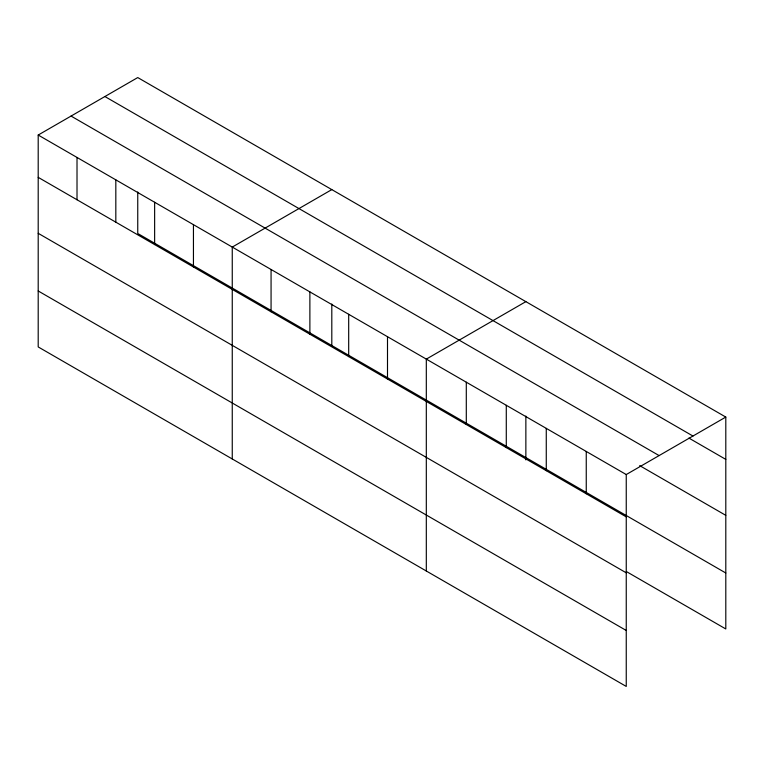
<?xml version="1.0" encoding="UTF-8"?>
<svg xmlns="http://www.w3.org/2000/svg" width="764" height="764" viewBox="0 0 764 764"><rect width="100%" height="100%" fill="white"/><g stroke="black" fill="none" stroke-linecap="round" stroke-linejoin="round"><path stroke-width="1.15" d="M38.2 135.037L626.251 474.549L626.251 686.435L38.2 346.932L38.2 135.037L137.749 77.565L725.8 417.068L725.8 628.963L626.346 571.539M331.805 189.606L232.256 247.078L232.256 458.963M525.861 301.637L426.312 359.118L426.312 571.004M626.251 474.549L725.8 417.068M104.897 96.531L692.948 436.034M688.889 438.078L725.8 459.384M71.052 116.071L659.103 455.583M639.678 465.62L725.8 515.347M725.8 573L137.749 233.498L137.749 191.984M38.2 177.353L626.251 516.865M38.2 233.316L626.251 572.819M38.2 290.969L626.251 630.472M586.255 451.457L586.255 493.773M546.27 428.375L546.27 470.691M525.861 416.055L525.861 459.899M506.284 405.292L506.284 447.599M466.298 382.201L466.298 424.517M387.501 336.704L387.501 379.02M348.69 314.3L348.69 356.616M331.805 304.015L331.805 345.529M309.878 291.896L309.878 334.212M271.067 269.482L271.067 311.798M193.445 224.673L193.445 266.989M154.634 202.259L154.634 244.576M115.822 179.855L115.822 222.171M77.011 157.451L77.011 199.767"/></g></svg>
